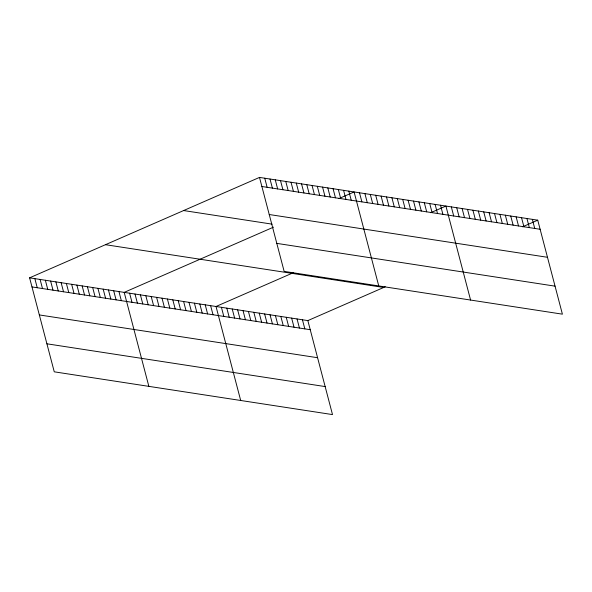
<?xml version="1.0" encoding="UTF-8"?>
<svg xmlns="http://www.w3.org/2000/svg" width="592" height="592" viewBox="0 0 592 592"><rect width="100%" height="100%" fill="white"/><g stroke="black" fill="none" stroke-linecap="round" stroke-linejoin="round"><path stroke-width="0.89" d="M29.6 277.833L307.847 320.605L332.504 414.592L54.257 371.82L29.6 277.833L259.496 177.408L537.743 220.18L562.4 314.167L284.153 271.395L259.496 177.408M273.497 227.158L124.202 292.374L148.858 386.361M338.927 198.579L354.097 191.956L378.754 285.936M293.469 272.66L216.028 306.486L240.685 400.473M430.747 212.698L445.924 206.068L470.581 300.055M307.847 320.605L385.288 286.772M522.573 226.81L537.743 220.18M261.886 186.502L540.126 229.274M269.234 214.519L547.482 257.291M183.631 210.552L272.105 224.146M276.804 243.379L555.052 286.158M105.465 244.688L383.712 287.468M31.983 286.928L310.23 329.7M39.338 314.937L317.578 357.716M46.909 343.804L325.156 386.576M532.341 219.351L534.731 228.445M526.939 218.522L529.329 227.617M521.537 217.693L523.927 226.788M516.135 216.864L518.525 225.959M510.733 216.028L513.123 225.123M505.339 215.199L507.721 224.294M499.937 214.371L502.319 223.465M494.535 213.542L496.917 222.636M489.133 212.713L491.515 221.808M483.731 211.877L486.113 220.971M478.329 211.048L480.719 220.143M472.927 210.219L475.317 219.314M467.525 209.39L469.915 218.485M462.123 208.562L464.513 217.656M456.721 207.725L459.111 216.82M451.326 206.897L453.709 215.991M440.522 205.239L442.905 214.334M435.12 204.41L437.503 213.505M429.718 203.574L432.101 212.669M424.316 202.745L426.706 211.84M418.914 201.916L421.304 211.011M413.512 201.088L415.902 210.182M408.11 200.259L410.5 209.353M402.715 199.423L405.098 208.517M397.313 198.594L399.696 207.688M391.911 197.765L394.294 206.86M386.509 196.936L388.892 206.031M381.107 196.107L383.49 205.202M375.705 195.271L378.088 204.366M370.303 194.442L372.694 203.537M364.901 193.614L367.292 202.708M359.499 192.785L361.89 201.879M348.843 191.142L351.234 200.237M343.589 190.335L345.972 199.43M338.335 189.529L340.718 198.623M333.074 188.722L335.464 197.817M327.82 187.916L330.21 197.01M322.566 187.102L324.949 196.204M317.312 186.295L319.695 195.39M312.058 185.488L314.441 194.583M306.797 184.682L309.187 193.776M301.543 183.875L303.925 192.97M296.289 183.069L298.671 192.163M291.035 182.255L293.417 191.349M285.773 181.448L288.163 190.543M280.519 180.641L282.909 189.736M275.265 179.835L277.648 188.929M270.011 179.028L272.394 188.123M302.445 319.776L304.828 328.871M264.75 178.214L267.14 187.316M297.043 318.94L299.434 328.035M291.641 318.111L294.032 327.206M286.239 317.282L288.63 326.377M280.837 316.454L283.228 325.548M275.435 315.625L277.826 324.719M270.041 314.789L272.424 323.883M264.639 313.96L267.022 323.054M259.237 313.131L261.62 322.226M253.835 312.302L256.218 321.397M248.433 311.473L250.816 320.568M243.031 310.637L245.421 319.732M237.629 309.808L240.019 318.903M232.227 308.98L234.617 318.074M226.825 308.151L229.215 317.245M221.423 307.322L223.813 316.417M210.626 305.657L213.009 314.752M205.224 304.828L207.607 313.923M199.822 303.999L202.205 313.094M194.42 303.171L196.803 312.265M189.018 302.334L191.408 311.429M183.616 301.506L186.006 310.6M178.214 300.677L180.604 309.771M172.812 299.848L175.202 308.943M167.41 299.019L169.8 308.114M162.016 298.183L164.398 307.278M156.614 297.354L158.996 306.449M151.212 296.525L153.594 305.62M145.81 295.697L148.192 304.791M140.408 294.868L142.79 303.962M135.006 294.032L137.396 303.126M129.604 293.203L131.994 302.297M118.948 291.567L121.33 300.662M113.694 290.761L116.076 299.855M108.44 289.947L110.822 299.041M103.178 289.14L105.568 298.235M97.924 288.334L100.314 297.428M92.67 287.527L95.053 296.622M87.416 286.72L89.799 295.815M82.155 285.906L84.545 295.008M76.901 285.1L79.291 294.194M71.647 284.293L74.03 293.388M66.393 283.487L68.776 292.581M61.131 282.68L63.522 291.775M55.877 281.873L58.268 290.968M50.623 281.059L53.006 290.161M45.369 280.253L47.752 289.347M40.108 279.446L42.498 288.541M34.854 278.64L37.244 287.734"/></g></svg>
